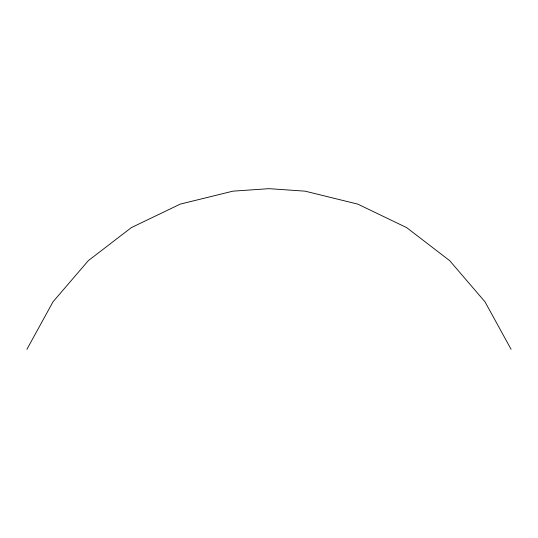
<?xml version="1.0" encoding="UTF-8"?>
<svg xmlns="http://www.w3.org/2000/svg" width="538" height="538" viewBox="0 0 538 538"><rect width="100%" height="100%" fill="white"/><g stroke="black" fill="none" stroke-linecap="round" stroke-linejoin="round"><path stroke-width="0.81" d="M26.9 349.33L53.013 301.798L88.333 260.641L131.353 227.614L180.23 204.117L232.893 191.165L269 188.67L305.107 191.165L357.77 204.117L406.647 227.614L449.667 260.641L484.987 301.798L511.1 349.33"/></g></svg>
